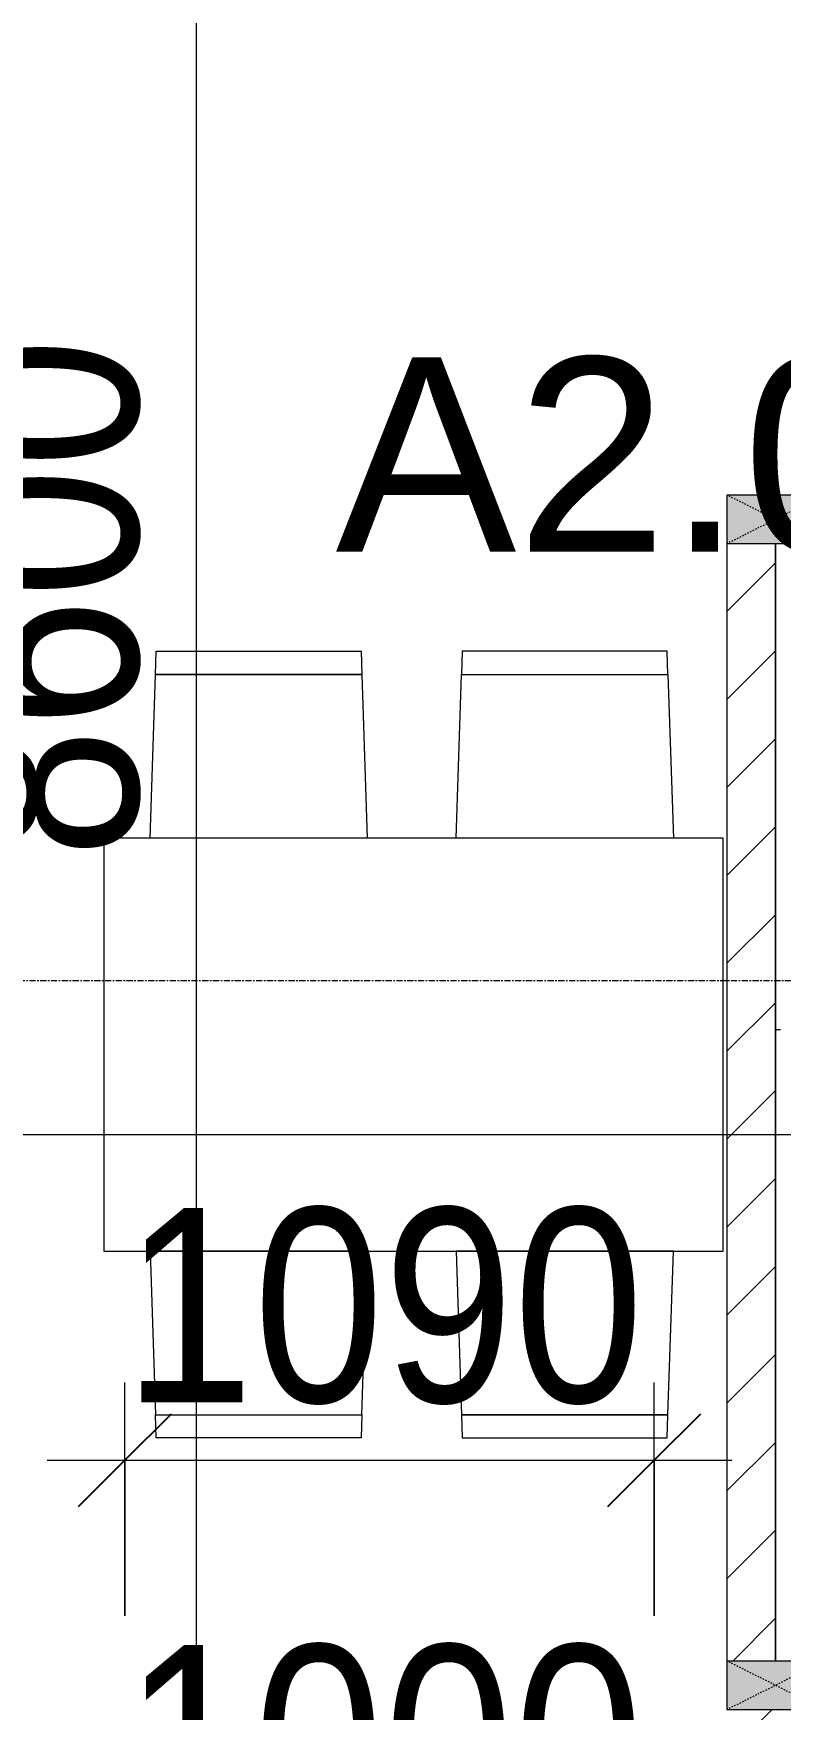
# Model space of a CAD drawing. Header units: millimetres. Extents: x 1591 to 239055, y -15958 to 83255.
# Drawn here: x 197504 to 199042, y 37737 to 41187 of the extents above; entities that cross this region are included whole.
import ezdxf

# ---------------------------------------------------------------- set-up
doc = ezdxf.new("R2010")
doc.units = ezdxf.units.MM
doc.linetypes.add('Dash', pattern=[6, 3, -3])
doc.linetypes.add('Grid Line', pattern=[22.225, 12.7, -3.175, 3.175, -3.175])
for name, color, linetype, lineweight in [('0-1', 250, 'Continuous', 5), ('A-ANNO-DIMS', 211, 'Continuous', 9), ('A-ANNO-DIMS-160', 211, 'Continuous', 9), ('A-AREA-IDEN', 2, 'Continuous', 9), ('A-FLOR-2', 9, 'Continuous', 9), ('A-WALL-1', 253, 'Continuous', 18), ('A-WALL-PATT-1', 10, 'Continuous', 9), ('I-FURN-1', 254, 'Continuous', 9), ('S-COLS', 52, 'Continuous', 9), ('S-COLS-3', 254, 'Continuous', 9), ('S-COLS-4', 253, 'Continuous', 18), ('S-COLS-HDLN-1', 9, 'Dash', 9), ('S-GRID-1', 1, 'Grid Line', 9)]:
    doc.layers.add(name, color=color, linetype=linetype, lineweight=lineweight)
doc.styles.add('Arial_13', font='arial_0.ttf', dxfattribs={"height": 400})
doc.styles.add('UTM Avo', font='UTM Avo.ttf', dxfattribs={"width": 0.9, "height": 400})
doc.dimstyles.new('1_Dim_chi_tiet_2_5', dxfattribs={"dimscale": 304.8, "dimtxt": 399.720379, "dimasz": 0.629921, "dimexe": 0.524934, "dimexo": 0.0625, "dimgap": 0.052493, "dimtad": 1, "dimdec": 0, "dimrnd": 5, "dimzin": 0, "dimdsep": 46, "dimtxsty": 'UTM Avo', "dimblk1": 'OBLIQUE', "dimblk2": 'OBLIQUE', "dimsah": 1, "dimcen": 0.09, "dimdle": 0.524934, "dimazin": 0, "dimtfac": 1, "dimtdec": 4, "dimtix": 1, "dimtmove": 0, "dimatfit": 3, "dimfxl": 1.049869, "dimfxlon": 1, "dimtvp": 1, "dimtolj": 1, "dimtzin": 0, "dimarcsym": 2})

# ---------------------------------------------------------------- blocks, each defined once
blk = doc.blocks.new('G1_SOF - BO TRU - 100x200-745959-TKCS_MB TẦNG 6-8')
at = {"layer": 'S-COLS'}
blk.add_hatch(color=256, dxfattribs=at).paths.add_polyline_path([(-50, 100), (-50, -100), (50, -100), (50, 100)])
at = {"layer": 'S-COLS-4'}
for p, q in [((50, 100), (-50, 100)), ((-50, 100), (-50, -100)), ((50, -100), (50, 100)), ((-50, -100), (50, -100))]:
    blk.add_line(p, q, dxfattribs=at)
at = {"layer": 'S-COLS-HDLN-1'}
for p, q in [((50, 100), (-50, -100)), ((-50, 100), (50, -100))]:
    blk.add_line(p, q, dxfattribs=at)
blk = doc.blocks.new('RES_BAN AN 1 - RES_BAN AN 1-901196-TKCS_MB TẦNG 6-8')
at = {"layer": 'I-FURN-1'}
for p, q in [((-425, 0), (-425, -1275)), ((425, 0), (-425, 0)), ((425, -1275), (425, 0)), ((-761.9, -113.5), (-425, -102.3)), ((-425, -102.3), (-425, -549.7)), ((425, -102.3), (425, -549.7)), ((761.9, -113.5), (425, -102.3)), ((-761.9, -113.5), (-809.6, -115.1)), ((-809.6, -115.1), (-809.6, -536.9)), ((-761.9, -538.5), (-761.9, -113.5)), ((-761.9, -538.5), (-761.9, -113.5)), ((761.9, -538.5), (761.9, -113.5)), ((761.9, -113.5), (761.9, -538.5)), ((809.6, -115.1), (761.9, -113.5)), ((809.6, -536.9), (809.6, -115.1)), ((-809.6, -536.9), (-761.9, -538.5)), ((-425, -549.7), (-761.9, -538.5)), ((425, -549.7), (761.9, -538.5)), ((761.9, -538.5), (809.6, -536.9)), ((-809.6, -745.3), (-761.9, -743.8)), ((-809.6, -1167.2), (-809.6, -745.3)), ((-761.9, -743.8), (-425, -732.5)), ((-761.9, -1168.8), (-761.9, -743.8)), ((-761.9, -743.8), (-761.9, -1168.8)), ((-425, -732.5), (-425, -1180)), ((425, -732.5), (425, -1180)), ((761.9, -743.8), (425, -732.5)), ((761.9, -743.8), (809.6, -745.3)), ((761.9, -1168.8), (761.9, -743.8)), ((761.9, -1168.8), (761.9, -743.8)), ((809.6, -745.3), (809.6, -1167.2)), ((-761.9, -1168.8), (-809.6, -1167.2)), ((-425, -1180), (-761.9, -1168.8)), ((425, -1180), (761.9, -1168.8)), ((809.6, -1167.2), (761.9, -1168.8)), ((-425, -1275), (425, -1275))]:
    blk.add_line(p, q, dxfattribs=at)
blk = doc.blocks.new('NCV_TKTC_TANG 6 - 8_rvt-2-TKCS_MB TẦNG 6-8')
at = {"layer": 'A-WALL-PATT-1'}
h = blk.add_hatch(dxfattribs=at)
h.set_pattern_fill('FP_1', color=256, style=0, pattern_type=2)
h.set_pattern_definition([(45, (0, 0), (-90.50967, 90.50967), [])])
h.paths.add_polyline_path([(103052.4, 35736.9), (103152.4, 35736.9), (103152.4, 37736.9), (103052.4, 37736.9), (103052.4, 35789.3)])
h.paths.add_polyline_path([(103152.4, 37836.9), (103152.4, 40136.9), (103052.4, 40136.9), (103052.4, 37836.9)])
at = {"layer": 'A-FLOR-2'}
for p, q in [((103152.6, 40136.9), (103152.6, 39136.9)), ((103152.6, 39136.9), (103162.6, 39136.9)), ((103152.6, 39136.9), (103152.6, 37836.9))]:
    blk.add_line(p, q, dxfattribs=at)
at = {"layer": 'A-WALL-1'}
for p, q in [((103052.4, 40136.9), (103052.4, 37836.9)), ((103152.4, 37836.9), (103152.4, 40136.9))]:
    blk.add_line(p, q, dxfattribs=at)
at = {"layer": 'I-FURN-1', "rotation": 269.9999999999999}
blk.add_blockref('RES_BAN AN 1 - RES_BAN AN 1-901196-TKCS_MB TẦNG 6-8', (103044.2, 39105.7), dxfattribs=at)
at = {"layer": 'S-COLS-3', "rotation": 269.9999999999993}
for p in [(103152.4, 40186.9), (103152.4, 37786.9)]:
    blk.add_blockref('G1_SOF - BO TRU - 100x200-745959-TKCS_MB TẦNG 6-8', p, dxfattribs=at)
blk = doc.blocks.new('DIMBLOCK110-TKCS_MB TẦNG 6-8')
at = {"layer": 'A-ANNO-DIMS-160'}
for p, q in [((195932.3, 39240.8), (195932.3, 38760.8)), ((195932.3, 38920.8), (195932.3, 39240.8)), ((203932.3, 39240.8), (203932.3, 38760.8)), ((203932.3, 38920.8), (203932.3, 39240.8)), ((195772.3, 38920.8), (204092.3, 38920.8))]:
    blk.add_line(p, q, dxfattribs=at)
at = {"layer": 'A-ANNO-DIMS-160', "lineweight": 25}
for p, q in [((195932.3, 38920.8), (196028.3, 39016.8)), ((203932.3, 38920.8), (204028.3, 39016.8)), ((195932.3, 38920.8), (195836.3, 38824.8)), ((203932.3, 38920.8), (203836.3, 38824.8))]:
    blk.add_line(p, q, dxfattribs=at)
at = {"layer": 'A-ANNO-DIMS-160', "color": 0, "insert": (199384.5, 39440.4), "char_height": 400, "width": 1314.636, "attachment_point": 1, "line_spacing_factor": 1.110334, "style": 'UTM Avo'}
blk.add_mtext('8000', dxfattribs=at)
blk = doc.blocks.new('_Oblique')
at = {"color": 0, "linetype": 'ByBlock', "lineweight": -2}
blk.add_line((-0.5, -0.5), (0.5, 0.5), dxfattribs=at)
blk = doc.blocks.new('DIMBLOCK149-TKCS_MB TẦNG 6-8')
at = {"layer": 'A-ANNO-DIMS-160'}
for p, q in [((197838.8, 44496.9), (197838.8, 35577.4)), ((198158.8, 44336.9), (197678.8, 44336.9)), ((197838.8, 44336.9), (198158.8, 44336.9)), ((198158.8, 35737.4), (197678.8, 35737.4)), ((197838.8, 35737.4), (198158.8, 35737.4))]:
    blk.add_line(p, q, dxfattribs=at)
at = {"layer": 'A-ANNO-DIMS-160', "lineweight": 25}
for p, q in [((197838.8, 44336.9), (197742.8, 44432.9)), ((197838.8, 44336.9), (197934.8, 44240.9)), ((197838.8, 35737.4), (197742.8, 35833.4)), ((197838.8, 35737.4), (197934.8, 35641.4))]:
    blk.add_line(p, q, dxfattribs=at)
at = {"layer": 'A-ANNO-DIMS-160', "color": 0, "insert": (197319.2, 39489.4), "char_height": 400, "width": 1314.636, "attachment_point": 1, "rotation": 90, "line_spacing_factor": 1.110334, "style": 'UTM Avo'}
blk.add_mtext('8600', dxfattribs=at)
blk = doc.blocks.new('DIMBLOCK201-TKCS_MB TẦNG 6-8')
at = {"layer": 'A-ANNO-DIMS-160'}
for p, q in [((197692.3, 37930), (197692.3, 38410)), ((198782.3, 37930), (198782.3, 38410)), ((197532.3, 38250), (198942.3, 38250)), ((197692.3, 38250), (197692.3, 37930)), ((198782.3, 38250), (198782.3, 37930))]:
    blk.add_line(p, q, dxfattribs=at)
at = {"layer": 'A-ANNO-DIMS-160', "lineweight": 25}
for p, q in [((197692.3, 38250), (197788.3, 38346)), ((198782.3, 38250), (198878.3, 38346)), ((197692.3, 38250), (197596.3, 38154)), ((198782.3, 38250), (198686.3, 38154))]:
    blk.add_line(p, q, dxfattribs=at)
at = {"layer": 'A-ANNO-DIMS-160', "color": 0, "insert": (197689.5, 38769.6), "char_height": 400, "width": 1314.636, "attachment_point": 1, "line_spacing_factor": 1.110334, "style": 'UTM Avo'}
blk.add_mtext('1090', dxfattribs=at)
blk = doc.blocks.new('DIMBLOCK226-TKCS_MB TẦNG 6-8')
at = {"layer": 'A-ANNO-DIMS-160'}
for p, q in [((197737.3, 37030.3), (197737.3, 37510.3)), ((198737.3, 37030.3), (198737.3, 37510.3)), ((197577.3, 37350.3), (198897.3, 37350.3)), ((197737.3, 37350.3), (197737.3, 37030.3)), ((198737.3, 37350.3), (198737.3, 37030.3))]:
    blk.add_line(p, q, dxfattribs=at)
at = {"layer": 'A-ANNO-DIMS-160', "lineweight": 25}
for p, q in [((197737.3, 37350.3), (197833.3, 37446.3)), ((198737.3, 37350.3), (198833.3, 37446.3)), ((197737.3, 37350.3), (197641.3, 37254.3)), ((198737.3, 37350.3), (198641.3, 37254.3))]:
    blk.add_line(p, q, dxfattribs=at)
at = {"layer": 'A-ANNO-DIMS-160', "color": 0, "insert": (197689.5, 37869.9), "char_height": 400, "width": 1314.636, "attachment_point": 1, "line_spacing_factor": 1.110334, "style": 'UTM Avo'}
blk.add_mtext('1000', dxfattribs=at)

msp = doc.modelspace()

# ---------------------------------------------------------------- linework, layer by layer
at = {"layer": 'S-GRID-1'}
msp.add_line((223800.6, 39236.9), (130306.5, 39236.9), dxfattribs=at)

# ---------------------------------------------------------------- block references
at = {"layer": '0-1'}
msp.add_blockref('NCV_TKTC_TANG 6 - 8_rvt-2-TKCS_MB TẦNG 6-8', (95879.7, 0), dxfattribs=at)

# ---------------------------------------------------------------- texts
at = {"layer": 'A-AREA-IDEN', "insert": (199244.3, 40114.5), "char_height": 400, "width": 2233.6, "attachment_point": 8, "line_spacing_factor": 0.936439, "style": 'Arial_13'}
msp.add_mtext('\\pt8,16,24,32,40,48,56,64,72,80,88,96,104,112,120,128,136,144,152,160,168,176,184,192,200,208,216,224,232,240,248,256;A2.08.12', dxfattribs=at)

# ---------------------------------------------------------------- dimensions: what is measured, and where the dimension line sits
at = {"layer": 'A-ANNO-DIMS'}
dim = msp.add_linear_dim(base=(197838.8245, 35737.3629), p1=(198158.8245, 44336.936), p2=(198158.8245, 35737.3629), angle=90, dimstyle='1_Dim_chi_tiet_2_5', override={"dimpost": '<>', "dimfxl": 8599.573178}, dxfattribs=at)
dim.commit()
dim.dimension.update_dxf_attribs({"geometry": 'DIMBLOCK149-TKCS_MB TẦNG 6-8', "text_midpoint": (197615.8324, 40037.1494)})
for base, p1, p2, override, picture, middle in [((203932.3, 38920.8), (195932.3, 39240.8), (203932.3, 39240.8), {"dimpost": '<>', "dimfxl": 8000}, 'DIMBLOCK110-TKCS_MB TẦNG 6-8', (199932.3, 39143.8)), ((198782.3, 38250), (197692.3, 37930), (198782.3, 37930), {"dimpost": '<>', "dimfxl": 1090}, 'DIMBLOCK201-TKCS_MB TẦNG 6-8', (198237.3, 38473)), ((198737.3, 37350.3), (197737.3, 37030.3), (198737.3, 37030.3), {"dimpost": '<>', "dimfxl": 1000}, 'DIMBLOCK226-TKCS_MB TẦNG 6-8', (198237.3, 37573.3))]:
    dim = msp.add_linear_dim(base=base, p1=p1, p2=p2, dimstyle='1_Dim_chi_tiet_2_5', override=override, dxfattribs=at)
    dim.commit()
    dim.dimension.update_dxf_attribs({"geometry": picture, "text_midpoint": middle})

doc.saveas('drawing.dxf')
